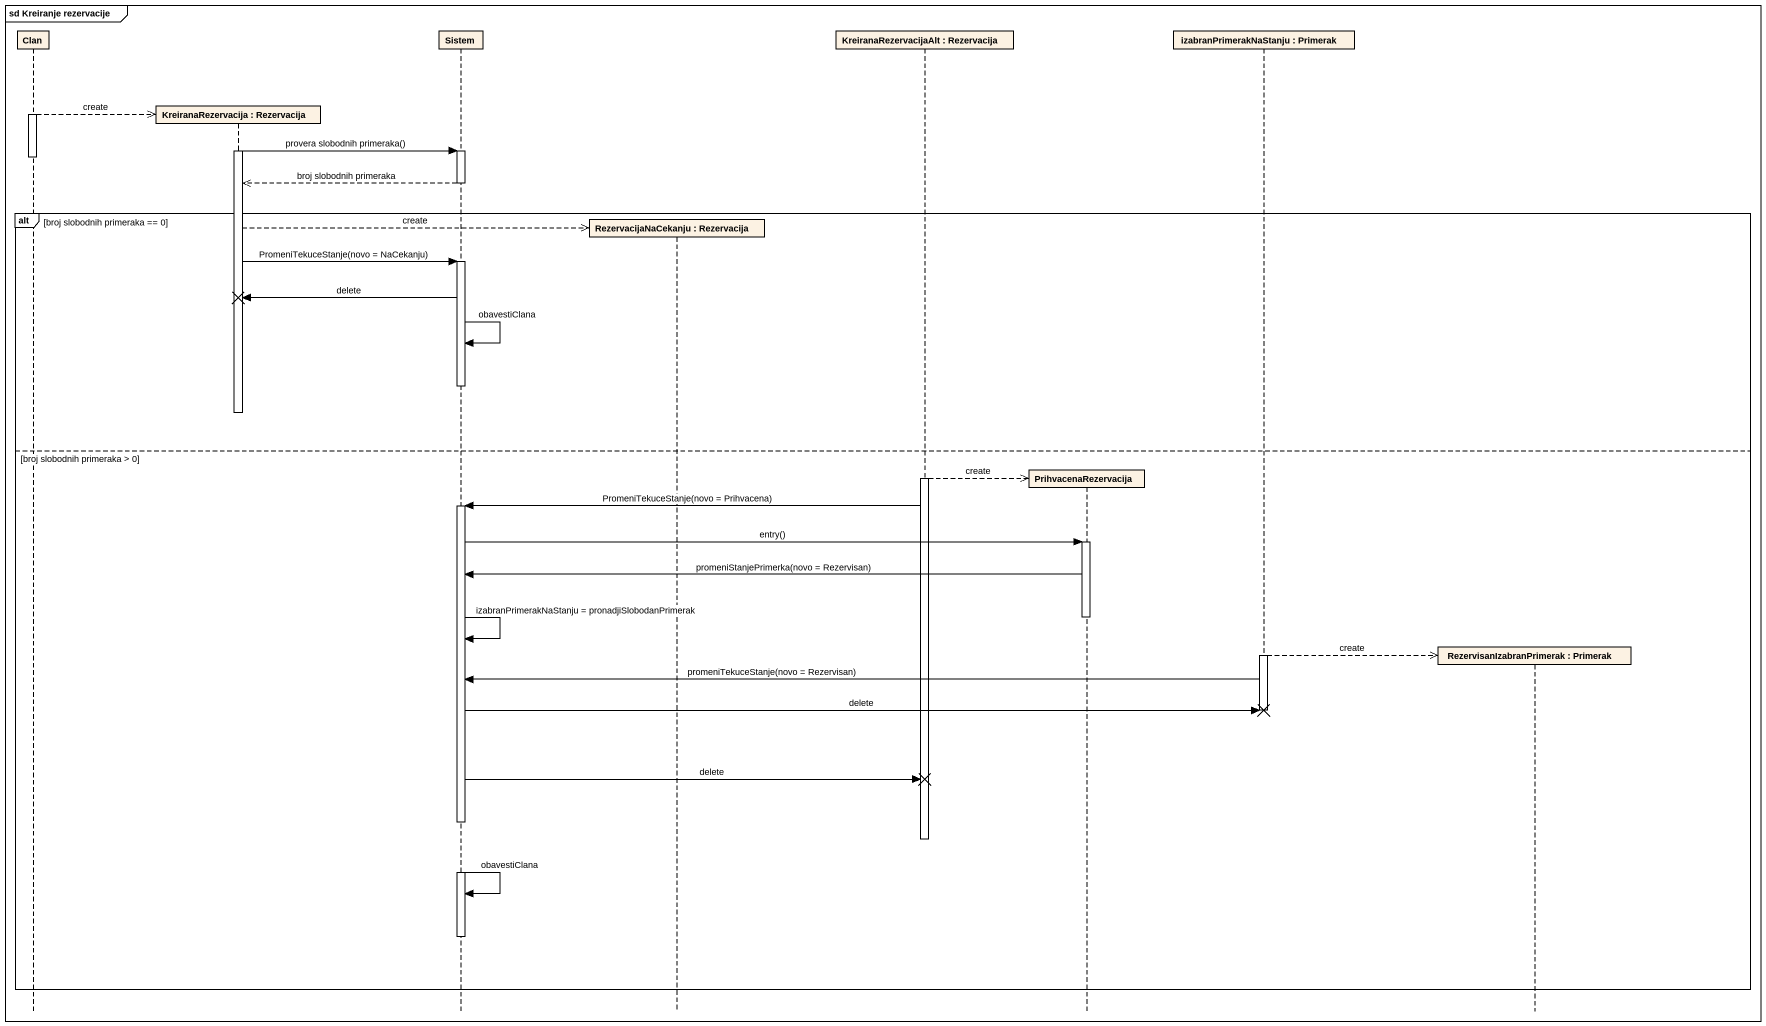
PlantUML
@startuml
mainframe sd Kreiranje rezervacije
hide footbox
participant Clan
participant "KreiranaRezervacija : Rezervacija" as KreiranaRezervacija
participant Sistem
participant "RezervacijaNaCekanju : Rezervacija" as RezervacijaNaCekanju
participant "KreiranaRezervacijaAlt : Rezervacija" as KreiranaRezervacijaAlt
participant PrihvacenaRezervacija
participant "izabranPrimerakNaStanju : Primerak" as izabranPrimerakNaStanju
participant "RezervisanIzabranPrimerak : Primerak" as RezervisanIzabranPrimerak

activate Clan
Clan -->> KreiranaRezervacija ** : create
activate KreiranaRezervacija
KreiranaRezervacija -> Sistem : provera slobodnih primeraka()
activate Sistem
deactivate Clan
Sistem -->> KreiranaRezervacija : broj slobodnih primeraka
deactivate Sistem
alt broj slobodnih primeraka == 0
  KreiranaRezervacija -->> RezervacijaNaCekanju ** : create
  KreiranaRezervacija -> Sistem : PromeniTekuceStanje(novo = NaCekanju)
  activate Sistem
  Sistem -> KreiranaRezervacija !! : delete
  Sistem -> Sistem : obavestiClana
  deactivate Sistem
  deactivate KreiranaRezervacija
else broj slobodnih primeraka > 0
  activate KreiranaRezervacijaAlt
  KreiranaRezervacijaAlt -->> PrihvacenaRezervacija ** : create
  KreiranaRezervacijaAlt -> Sistem : PromeniTekuceStanje(novo = Prihvacena)
  activate Sistem
  Sistem -> PrihvacenaRezervacija : entry()
  activate PrihvacenaRezervacija
  PrihvacenaRezervacija -> Sistem : promeniStanjePrimerka(novo = Rezervisan)
  deactivate PrihvacenaRezervacija
  Sistem -> Sistem : izabranPrimerakNaStanju = pronadjiSlobodanPrimerak
  activate izabranPrimerakNaStanju
  izabranPrimerakNaStanju -->> RezervisanIzabranPrimerak ** : create
  izabranPrimerakNaStanju -> Sistem : promeniTekuceStanje(novo = Rezervisan)
  Sistem -> izabranPrimerakNaStanju !! : delete
  deactivate izabranPrimerakNaStanju
  Sistem -> KreiranaRezervacijaAlt !! : delete
  deactivate KreiranaRezervacijaAlt
  Sistem -> Sistem : obavestiClana
  deactivate Sistem
end
@enduml
